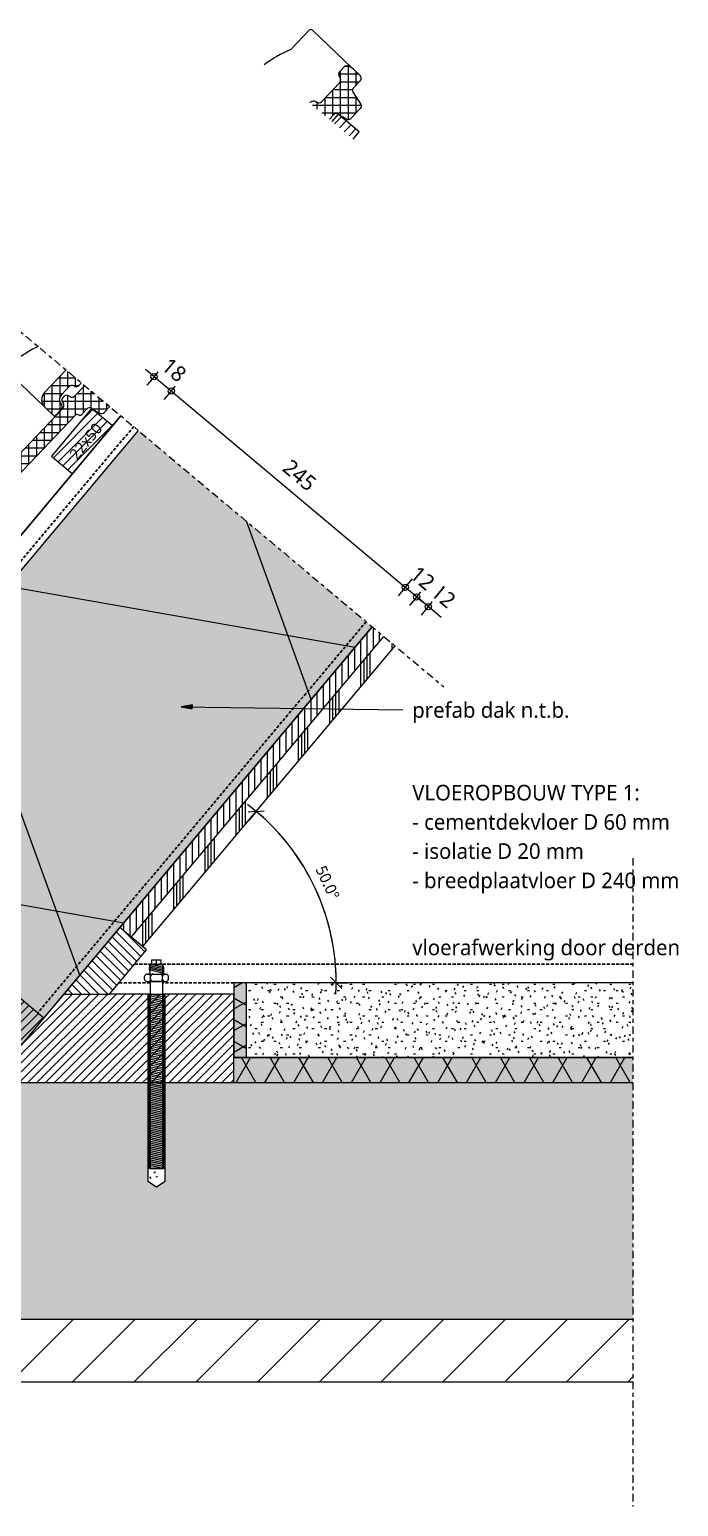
# Model space of a CAD drawing. Header units: millimetres. Extents: x -435 to 27166, y -19117 to 26500.
# Drawn here: x 8394 to 8915, y 607 to 1792 of the extents above; entities that cross this region are included whole.
import ezdxf

# ---------------------------------------------------------------- set-up
doc = ezdxf.new("R2010")
doc.units = ezdxf.units.MM
doc.linetypes.add('MV_center', pattern=[15, 6, -3, 3, -3])
doc.linetypes.add('MV_hidden', pattern=[3.75, 2.5, -1.25])
for name, color, linetype, lineweight in [('A-ANNO-DIMS', 211, 'Continuous', 13), ('A-ANNO-DIMS-5', 211, 'Continuous', 13), ('A-DETL', 90, 'Continuous', 13), ('A-DETL-GENF', 92, 'Continuous', 18), ('A-DETL-MEDM', 33, 'Continuous', 18), ('G-ANNO-TEXT', 231, 'Continuous', 13)]:
    doc.layers.add(name, color=color, linetype=linetype, lineweight=lineweight)
doc.styles.add('Segoe UI_2', font='segoeui.ttf', dxfattribs={"height": 9})
doc.styles.add('Segoe UI_3', font='segoeui.ttf', dxfattribs={"height": 12.5})
doc.styles.add('Segoe UI_B', font='segoeui.ttf', dxfattribs={"height": 12.5})
doc.dimstyles.new('1_8mm', dxfattribs={"dimscale": 304.8, "dimtxt": 9.426276, "dimasz": 0.029528, "dimexe": 0.029528, "dimexo": 0.0625, "dimgap": 0.012303, "dimtad": 1, "dimdec": 0, "dimzin": 0, "dimdsep": 46, "dimtxsty": 'Segoe UI_2', "dimblk1": 'OBLIQUE', "dimblk2": 'OBLIQUE', "dimsah": 1, "dimcen": 0.09, "dimdle": 0.029528, "dimadec": 1, "dimazin": 0, "dimtfac": 1, "dimtdec": 4, "dimtix": 1, "dimtmove": 0, "dimatfit": 3, "dimfxl": 0.029528, "dimfxlon": 1, "dimtvp": 1, "dimtfill": 1, "dimtolj": 1, "dimtzin": 0, "dimarcsym": 2})
doc.dimstyles.new('2_5_mm_1', dxfattribs={"dimscale": 304.8, "dimtxt": 13.092049, "dimasz": 0.016404, "dimexe": 0.029528, "dimexo": 0.0625, "dimgap": 0.014764, "dimtad": 1, "dimdec": 0, "dimzin": 0, "dimdsep": 46, "dimtxsty": 'Segoe UI_3', "dimblk1": 'DOTBLANK', "dimblk2": 'DOTBLANK', "dimsah": 1, "dimcen": 0.09, "dimdle": 0.029528, "dimazin": 0, "dimtfac": 1, "dimtdec": 4, "dimtix": 1, "dimtmove": 1, "dimatfit": 3, "dimfxl": 0.029528, "dimfxlon": 1, "dimtvp": 1, "dimtfill": 1, "dimtolj": 1, "dimtzin": 0, "dimarcsym": 2})
doc.dimstyles.new('2_5_mm_4', dxfattribs={"dimscale": 304.8, "dimtxt": 13.092049, "dimasz": 0.016404, "dimexe": 0.029528, "dimexo": 0.0625, "dimgap": 0.014764, "dimtad": 1, "dimdec": 0, "dimzin": 0, "dimdsep": 46, "dimtxsty": 'Segoe UI_3', "dimblk1": 'DOTBLANK', "dimblk2": 'DOTBLANK', "dimsah": 1, "dimcen": 0.09, "dimdle": 0.029528, "dimazin": 0, "dimtfac": 1, "dimtdec": 4, "dimtix": 1, "dimtmove": 0, "dimatfit": 3, "dimfxl": 0.029528, "dimfxlon": 1, "dimtvp": 1, "dimtfill": 1, "dimtolj": 1, "dimtzin": 0, "dimarcsym": 2})
pattern_1 = [(45, (0, 0), (-3.535534, 3.535534), [])]
pattern_2 = [(0, (0, 0), (0, 6.25), []), (90, (0, 0), (-6.25, 4e-16), [])]

# ---------------------------------------------------------------- blocks, each defined once
blk = doc.blocks.new('42 isolatie - Type 1-3766867-Details Appartement')
at = {"layer": 'A-DETL-GENF'}
blk.add_hatch(color=256, dxfattribs=at).paths.add_polyline_path([(419.1, -0.8), (9.4, -0.8), (9.4, -245.8), (235.1, -245.8), (235.1, -207.9), (419.1, -207.8), (419.1, -28.2)])
at = {"layer": 'A-DETL-GENF', "lineweight": 13}
h = blk.add_hatch(dxfattribs=at)
h.set_pattern_fill('FP_133', color=256, style=0, pattern_type=2)
h.set_pattern_definition([(300, (-7106.72, -250.62), (-216.506, -125), []), (240, (-7106.72, -250.62), (-216.506, 125), [])])
h.paths.add_polyline_path([(419.1, -0.8), (9.4, -0.8), (9.4, -245.8), (235.1, -245.8), (235.1, -207.9), (419.1, -207.8), (419.1, -28.2)])
at = {"layer": 'A-DETL-GENF'}
for p, q in [((324.1, -0.8), (9.4, -0.8)), ((419.1, -0.8), (324.1, -0.8)), ((9.4, -245.8), (235.1, -245.8)), ((9.4, -245.8), (235.1, -245.8))]:
    blk.add_line(p, q, dxfattribs=at)
blk = doc.blocks.new('42 isolatie - Type 1-3769402-Details Appartement')
at = {"layer": 'A-DETL-GENF'}
blk.add_hatch(color=256, dxfattribs=at).paths.add_polyline_path([(23.2, -0.8), (23.2, -20.8), (343.1, -20.8), (343.1, -0.8), (206.7, -0.8)])
at = {"layer": 'A-DETL-GENF', "lineweight": 13}
h = blk.add_hatch(dxfattribs=at)
h.set_pattern_fill('FP_79', color=256, style=0, pattern_type=2)
h.set_pattern_definition([(300, (-2355.522, -120.812), (-17.32051, -10), []), (240, (-2355.522, -120.812), (-17.32051, 10), [])])
h.paths.add_polyline_path([(23.2, -0.8), (23.2, -20.8), (343.1, -20.8), (343.1, -0.8), (206.7, -0.8)])
at = {"layer": 'A-DETL-GENF'}
for p, q in [((343.1, -0.8), (23.2, -0.8)), ((343.1, -0.8), (23.2, -0.8)), ((23.2, -20.8), (333.1, -20.8)), ((333.1, -20.8), (343.1, -20.8))]:
    blk.add_line(p, q, dxfattribs=at)
blk = doc.blocks.new('42 isolatie - Type 1-V122-Details Appartement')
at = {"layer": 'A-DETL-GENF'}
blk.add_hatch(color=256, dxfattribs=at).paths.add_polyline_path([(0.3, -10.8), (60.3, -10.8), (60.3, -0.8), (0.3, -0.8)])
at = {"layer": 'A-DETL-GENF', "lineweight": 13}
h = blk.add_hatch(dxfattribs=at)
h.set_pattern_fill('FP_89', color=256, style=0, pattern_type=2)
h.set_pattern_definition([(300, (-2375.531, -120.812), (-12.99038, -7.5), []), (240, (-2375.531, -120.812), (-12.99038, 7.5), [])])
h.paths.add_polyline_path([(0.3, -10.8), (60.3, -10.8), (60.3, -0.8), (0.3, -0.8)])
at = {"layer": 'A-DETL-GENF'}
for p, q in [((51.3, -0.8), (0.3, -0.8)), ((0.3, -0.8), (0.3, -10.8)), ((0.3, -0.8), (0.3, -10.8)), ((0.3, -10.8), (60.3, -10.8)), ((0.3, -10.8), (60.3, -10.8)), ((60.3, -0.8), (51.3, -0.8)), ((60.3, -0.8), (51.3, -0.8)), ((60.3, -10.8), (60.3, -0.8)), ((60.3, -10.8), (60.3, -0.8))]:
    blk.add_line(p, q, dxfattribs=at)
blk = doc.blocks.new('28 chemische ankers met bout-bout 2d - Anker M12-3186875-Details Appartement')
at = {"layer": 'A-DETL-GENF', "lineweight": 5}
h = blk.add_hatch(dxfattribs=at)
h.set_pattern_fill('FP_140', color=256, style=0, pattern_type=2)
h.set_pattern_definition([(320, (-1018.154, 8496.07), (-3.18771, -36.4365), [3.81, -41.91]), (265, (-1018.154, 8496.07), (38.21172, 7.04845), [3.048, -33.528]), (10.451, (-1018.42, 8493.035), (35.02294, -29.38857), [3.238, -35.618]), (316.184, (-1007.994, 8496.07), (-8.40837, -54.21606), [5.715, -62.865]), (6.636, (-1008.695, 8491.553), (49.48544, -47.4805), [4.857, -53.427]), (261.184, (-1007.994, 8496.07), (49.4846, -47.48106), [4.572, -50.292]), (291, (-1010.534, 8490.99), (-20.4528, -30.32265), [3.81, -41.91]), (236, (-1010.534, 8490.99), (36.83788, -12.3607), [3.048, -33.528]), (341.451, (-1012.238, 8488.464), (16.3839, -42.68329), [3.238, -35.618]), (307.5, (-1018.154, 8496.071), (16.91082, -0.618067), [1.676, -31.445, 1.676, -32.36, -33.655]), (307.5, (-1018.154, 8496.071), (16.91082, -0.618067), [-67.158, 1.676, -31.979]), (277.5, (-1018.154, 8496.071), (20.03578, -13.36414), [1.676, -17.729, 1.676, -30.683, -12.827]), (277.5, (-1018.154, 8496.071), (20.03578, -13.36414), [-51.765, 1.676, -11.151]), (237.5, (-1018.154, 8507.4), (-1.146059, -27.118159), [1.676, -11.024, 1.676, -37.948, -52.578]), (237.5, (-1018.154, 8507.4), (-1.146059, -27.118159), [-52.324, 1.676, -50.902]), (227.5, (-1018.154, 8512.48), (5.08507, -29.62579), [1.676, -14.834, 1.676, -24.638, -37.338]), (227.5, (-1018.154, 8512.48), (5.08507, -29.62579), [-42.824, 1.676, -35.662])])
h.paths.add_polyline_path([(-154.7, 0), (-150, -7), (0, -7), (0, -6), (-140, -6), (-140, 6), (0, 6), (0, 7), (-150, 7)])
for p, q in [((-150, 7), (-154.7, 0)), ((0, 7), (-150, 7)), ((0, 7), (-150, 7)), ((-140.1, -6), (-137.4, 6)), ((-140, -6), (-140, 6)), ((-140, 6), (0, 6)), ((0, 5), (-140, 5)), ((-140, 5), (-140, -5)), ((-140, -5), (-140, 5)), ((-138.6, -6), (-135.9, 6)), ((-137.1, -6), (-134.4, 6)), ((-135.6, -6), (-133, 6)), ((-134.1, -6), (-131.5, 6)), ((-132.6, -6), (-130, 6)), ((-131.1, -6), (-128.5, 6)), ((-129.6, -6), (-127, 6)), ((-128.1, -6), (-125.5, 6)), ((-126.6, -6), (-124, 6)), ((-125.1, -6), (-122.5, 6)), ((-123.6, -6), (-121, 6)), ((-122.1, -6), (-119.5, 6)), ((-120.6, -6), (-118, 6)), ((-119.2, -6), (-116.5, 6)), ((-117.7, -6), (-115, 6)), ((-116.2, -6), (-113.5, 6)), ((-114.7, -6), (-112, 6)), ((-113.2, -6), (-110.5, 6)), ((-111.7, -6), (-109.1, 6)), ((-110.2, -6), (-107.6, 6)), ((-108.7, -6), (-106.1, 6)), ((-107.2, -6), (-104.6, 6)), ((-105.7, -6), (-103.1, 6)), ((-104.2, -6), (-101.6, 6)), ((-102.7, -6), (-100.1, 6)), ((-101.2, -6), (-98.6, 6)), ((-99.7, -6), (-97.1, 6)), ((-98.2, -6), (-95.6, 6)), ((-96.7, -6), (-94.1, 6)), ((-95.3, -6), (-92.6, 6)), ((-93.8, -6), (-91.1, 6)), ((-92.3, -6), (-89.6, 6)), ((-90.8, -6), (-88.1, 6)), ((-89.3, -6), (-86.6, 6)), ((-87.8, -6), (-85.2, 6)), ((-86.3, -6), (-83.7, 6)), ((-84.8, -6), (-82.2, 6)), ((-83.3, -6), (-80.7, 6)), ((-81.8, -6), (-79.2, 6)), ((-80.3, -6), (-77.7, 6)), ((-78.8, -6), (-76.2, 6)), ((-77.3, -6), (-74.7, 6)), ((-75.8, -6), (-73.2, 6)), ((-74.3, -6), (-71.7, 6)), ((-72.8, -6), (-70.2, 6)), ((-71.4, -6), (-68.7, 6)), ((-69.9, -6), (-67.2, 6)), ((-68.4, -6), (-65.7, 6)), ((-66.9, -6), (-64.2, 6)), ((-65.4, -6), (-62.7, 6)), ((-63.9, -6), (-61.2, 6)), ((-62.4, -6), (-59.8, 6)), ((-60.9, -6), (-58.3, 6)), ((-59.4, -6), (-56.8, 6)), ((-57.9, -6), (-55.3, 6)), ((-56.4, -6), (-53.8, 6)), ((-54.9, -6), (-52.3, 6)), ((-53.4, -6), (-50.8, 6)), ((-51.9, -6), (-49.3, 6)), ((-50.4, -6), (-47.8, 6)), ((-48.9, -6), (-46.3, 6)), ((-47.4, -6), (-44.8, 6)), ((-46, -6), (-43.3, 6)), ((-44.5, -6), (-41.8, 6)), ((-43, -6), (-40.3, 6)), ((-41.5, -6), (-38.8, 6)), ((-40, -6), (-37.3, 6)), ((-38.5, -6), (-35.9, 6)), ((-37, -6), (-34.4, 6)), ((-35.5, -6), (-32.9, 6)), ((-34, -6), (-31.4, 6)), ((-32.5, -6), (-29.9, 6)), ((-31, -6), (-28.4, 6)), ((-29.5, -6), (-26.9, 6)), ((-28, -6), (-25.4, 6)), ((-26.5, -6), (-23.9, 6)), ((-25, -6), (-22.4, 6)), ((-23.5, -6), (-20.9, 6)), ((-22.1, -6), (-19.4, 6)), ((-20.6, -6), (-17.9, 6)), ((-19.1, -6), (-16.4, 6)), ((-17.6, -6), (-14.9, 6)), ((-16.1, -6), (-13.4, 6)), ((-14.6, -6), (-12, 6)), ((-13.1, -6), (-10.5, 6)), ((-11.6, -6), (-9, 6)), ((-10.1, -6), (-7.5, 6)), ((-8.6, -6), (-6, 6)), ((-7.1, -6), (-4.5, 6)), ((-5.6, -6), (-3, 6)), ((-4.1, -6), (-1.5, 6)), ((-2.6, -6), (0, 6)), ((0, 6), (0, 7)), ((0, 7), (0, 5)), ((10, 5), (0, 5)), ((0, 5), (0, -5)), ((10, 7.5), (10, -7.5)), ((10, -5), (10, 5)), ((12, 9.5), (14, 9.5)), ((12, 4.7), (14, 4.7)), ((16, 7.5), (16, -7.5)), ((16, 5), (23.7, 5)), ((16.6, -6), (19.3, 6)), ((17.8, -6), (20.4, 6)), ((18.9, -6), (21.6, 6)), ((20.1, -6), (22.7, 6)), ((21.2, -6), (23.9, 6)), ((23.7, 5), (23.7, -5)), ((23.7, 3.7), (27.5, 3.7)), ((27.5, 3.7), (27.5, -3.8)), ((-154.7, 0), (-150, -7)), ((-150, -7), (0, -7)), ((-140, -5), (0, -5)), ((0, -6), (-140, -6)), ((0, -5), (10, -5)), ((0, -6.2), (0, -5)), ((0, -7), (0, -6)), ((12, -4.8), (14, -4.8)), ((12, -9.5), (14, -9.5)), ((16, -5), (23.7, -5)), ((23.7, 0), (27.5, 0)), ((23.7, -3.8), (27.5, -3.8))]:
    blk.add_line(p, q, dxfattribs=at)
for centre, radius, start, end in [((-139.2, 7.2), 2.12, 269.9283, 326.0429), ((-137.7, 7.2), 2.12, 269.9283, 326.0429), ((-136.2, 7.2), 2.12, 269.9283, 326.0429), ((-134.7, 7.2), 2.12, 269.9283, 326.0429), ((-133.2, 7.2), 2.12, 269.9283, 326.0429), ((-131.7, 7.2), 2.12, 269.9283, 326.0429), ((-130.2, 7.2), 2.12, 269.9283, 326.0429), ((-128.7, 7.2), 2.12, 269.9283, 326.0429), ((-127.2, 7.2), 2.12, 269.9283, 326.0429), ((-125.7, 7.2), 2.12, 269.9283, 326.0429), ((-124.3, 7.2), 2.12, 269.9283, 326.0429), ((-122.8, 7.2), 2.12, 269.9283, 326.0429), ((-121.3, 7.2), 2.12, 269.9283, 326.0429), ((-119.8, 7.2), 2.12, 269.9283, 326.0429), ((-118.3, 7.2), 2.12, 269.9283, 326.0429), ((-116.8, 7.2), 2.12, 269.9283, 326.0429), ((-115.3, 7.2), 2.12, 269.9283, 326.0429), ((-113.8, 7.2), 2.12, 269.9283, 326.0429), ((-112.3, 7.2), 2.12, 269.9283, 326.0429), ((-110.8, 7.2), 2.12, 269.9283, 326.0429), ((-109.3, 7.2), 2.12, 269.9283, 326.0429), ((-107.8, 7.2), 2.12, 269.9283, 326.0429), ((-106.3, 7.2), 2.12, 269.9283, 326.0429), ((-104.8, 7.2), 2.12, 269.9283, 326.0429), ((-103.3, 7.2), 2.12, 269.9283, 326.0429), ((-101.8, 7.2), 2.12, 269.9283, 326.0429), ((-100.4, 7.2), 2.12, 269.9283, 326.0429), ((-98.9, 7.2), 2.12, 269.9283, 326.0429), ((-97.4, 7.2), 2.12, 269.9283, 326.0429), ((-95.9, 7.2), 2.12, 269.9283, 326.0429), ((-94.4, 7.2), 2.12, 269.9283, 326.0429), ((-92.9, 7.2), 2.12, 269.9283, 326.0429), ((-91.4, 7.2), 2.12, 269.9283, 326.0429), ((-89.9, 7.2), 2.12, 269.9283, 326.0429), ((-88.4, 7.2), 2.12, 269.9283, 326.0429), ((-86.9, 7.2), 2.12, 269.9283, 326.0429), ((-85.4, 7.2), 2.12, 269.9283, 326.0429), ((-83.9, 7.2), 2.12, 269.9283, 326.0429), ((-82.4, 7.2), 2.12, 269.9283, 326.0429), ((-80.9, 7.2), 2.12, 269.9283, 326.0429), ((-79.4, 7.2), 2.12, 269.9283, 326.0429), ((-77.9, 7.2), 2.12, 269.9283, 326.0429), ((-76.5, 7.2), 2.12, 269.9283, 326.0429), ((-75, 7.2), 2.12, 269.9283, 326.0429), ((-73.5, 7.2), 2.12, 269.9283, 326.0429), ((-72, 7.2), 2.12, 269.9283, 326.0429), ((-70.5, 7.2), 2.12, 269.9283, 326.0429), ((-69, 7.2), 2.12, 269.9283, 326.0429), ((-67.5, 7.2), 2.12, 269.9283, 326.0429), ((-66, 7.2), 2.12, 269.9283, 326.0429), ((-64.5, 7.2), 2.12, 269.9283, 326.0429), ((-63, 7.2), 2.12, 269.9283, 326.0429), ((-61.5, 7.2), 2.12, 269.9283, 326.0429), ((-60, 7.2), 2.12, 269.9283, 326.0429), ((-58.5, 7.2), 2.12, 269.9283, 326.0429), ((-57, 7.2), 2.12, 269.9283, 326.0429), ((-55.5, 7.2), 2.12, 269.9283, 326.0429), ((-54, 7.2), 2.12, 269.9283, 326.0429), ((-52.6, 7.2), 2.12, 269.9283, 326.0429), ((-51.1, 7.2), 2.12, 269.9283, 326.0429), ((-49.6, 7.2), 2.12, 269.9283, 326.0429), ((-48.1, 7.2), 2.12, 269.9283, 326.0429), ((-46.6, 7.2), 2.12, 269.9283, 326.0429), ((-45.1, 7.2), 2.12, 269.9283, 326.0429), ((-43.6, 7.2), 2.12, 269.9283, 326.0429), ((-42.1, 7.2), 2.12, 269.9283, 326.0429), ((-40.6, 7.2), 2.12, 269.9283, 326.0429), ((-39.1, 7.2), 2.12, 269.9283, 326.0429), ((-37.6, 7.2), 2.12, 269.9283, 326.0429), ((-36.1, 7.2), 2.12, 269.9283, 326.0429), ((-34.6, 7.2), 2.12, 269.9283, 326.0429), ((-33.1, 7.2), 2.12, 269.9283, 326.0429), ((-31.6, 7.2), 2.12, 269.9283, 326.0429), ((-30.1, 7.2), 2.12, 269.9283, 326.0429), ((-28.6, 7.2), 2.12, 269.9283, 326.0429), ((-27.2, 7.2), 2.12, 269.9283, 326.0429), ((-25.7, 7.2), 2.12, 269.9283, 326.0429), ((-24.2, 7.2), 2.12, 269.9283, 326.0429), ((-22.7, 7.2), 2.12, 269.9283, 326.0429), ((-21.2, 7.2), 2.12, 269.9283, 326.0429), ((-19.7, 7.2), 2.12, 269.9283, 326.0429), ((-18.2, 7.2), 2.12, 269.9283, 326.0429), ((-16.7, 7.2), 2.12, 269.9283, 326.0429), ((-15.2, 7.2), 2.12, 269.9283, 326.0429), ((-13.7, 7.2), 2.12, 269.9283, 326.0429), ((-12.2, 7.2), 2.12, 269.9283, 326.0429), ((-10.7, 7.2), 2.12, 269.9283, 326.0429), ((-9.2, 7.2), 2.12, 269.9283, 326.0429), ((-7.7, 7.2), 2.12, 269.9283, 326.0429), ((-6.2, 7.2), 2.12, 269.9283, 326.0429), ((-4.7, 7.2), 2.12, 269.9283, 326.0429), ((-3.3, 7.2), 2.12, 269.9283, 326.0429), ((-1.8, 7.2), 2.12, 269.9283, 326.0429), ((12, 7.5), 2, 90, 180), ((12, 6.7), 2, 180, 270), ((12, 2.7), 2, 90, 180), ((14, 7.5), 2, 360, 90), ((14, 6.7), 2, 270, 0), ((14, 2.7), 2, 360, 90), ((17.5, 7.2), 2.12, 269.9283, 326.0429), ((18.7, 7.2), 2.12, 269.9283, 326.0429), ((19.8, 7.2), 2.12, 269.9283, 326.0429), ((21, 7.2), 2.12, 269.9283, 326.0429), ((22.1, 7.2), 2.12, 269.9283, 326.0429), ((-138.3, -7.2), 2.12, 89.9283, 146.0429), ((-136.8, -7.2), 2.12, 89.9283, 146.0429), ((-135.3, -7.2), 2.12, 89.9283, 146.0429), ((-133.8, -7.2), 2.12, 89.9283, 146.0429), ((-132.3, -7.2), 2.12, 89.9283, 146.0429), ((-130.8, -7.2), 2.12, 89.9283, 146.0429), ((-129.3, -7.2), 2.12, 89.9283, 146.0429), ((-127.9, -7.2), 2.12, 89.9283, 146.0429), ((-126.4, -7.2), 2.12, 89.9283, 146.0429), ((-124.9, -7.2), 2.12, 89.9283, 146.0429), ((-123.4, -7.2), 2.12, 89.9283, 146.0429), ((-121.9, -7.2), 2.12, 89.9283, 146.0429), ((-120.4, -7.2), 2.12, 89.9283, 146.0429), ((-118.9, -7.2), 2.12, 89.9283, 146.0429), ((-117.4, -7.2), 2.12, 89.9283, 146.0429), ((-115.9, -7.2), 2.12, 89.9283, 146.0429), ((-114.4, -7.2), 2.12, 89.9283, 146.0429), ((-112.9, -7.2), 2.12, 89.9283, 146.0429), ((-111.4, -7.2), 2.12, 89.9283, 146.0429), ((-109.9, -7.2), 2.12, 89.9283, 146.0429), ((-108.4, -7.2), 2.12, 89.9283, 146.0429), ((-106.9, -7.2), 2.12, 89.9283, 146.0429), ((-105.4, -7.2), 2.12, 89.9283, 146.0429), ((-104, -7.2), 2.12, 89.9283, 146.0429), ((-102.5, -7.2), 2.12, 89.9283, 146.0429), ((-101, -7.2), 2.12, 89.9283, 146.0429), ((-99.5, -7.2), 2.12, 89.9283, 146.0429), ((-98, -7.2), 2.12, 89.9283, 146.0429), ((-96.5, -7.2), 2.12, 89.9283, 146.0429), ((-95, -7.2), 2.12, 89.9283, 146.0429), ((-93.5, -7.2), 2.12, 89.9283, 146.0429), ((-92, -7.2), 2.12, 89.9283, 146.0429), ((-90.5, -7.2), 2.12, 89.9283, 146.0429), ((-89, -7.2), 2.12, 89.9283, 146.0429), ((-87.5, -7.2), 2.12, 89.9283, 146.0429), ((-86, -7.2), 2.12, 89.9283, 146.0429), ((-84.5, -7.2), 2.12, 89.9283, 146.0429), ((-83, -7.2), 2.12, 89.9283, 146.0429), ((-81.5, -7.2), 2.12, 89.9283, 146.0429), ((-80, -7.2), 2.12, 89.9283, 146.0429), ((-78.6, -7.2), 2.12, 89.9283, 146.0429), ((-77.1, -7.2), 2.12, 89.9283, 146.0429), ((-75.6, -7.2), 2.12, 89.9283, 146.0429), ((-74.1, -7.2), 2.12, 89.9283, 146.0429), ((-72.6, -7.2), 2.12, 89.9283, 146.0429), ((-71.1, -7.2), 2.12, 89.9283, 146.0429), ((-69.6, -7.2), 2.12, 89.9283, 146.0429), ((-68.1, -7.2), 2.12, 89.9283, 146.0429), ((-66.6, -7.2), 2.12, 89.9283, 146.0429), ((-65.1, -7.2), 2.12, 89.9283, 146.0429), ((-63.6, -7.2), 2.12, 89.9283, 146.0429), ((-62.1, -7.2), 2.12, 89.9283, 146.0429), ((-60.6, -7.2), 2.12, 89.9283, 146.0429), ((-59.1, -7.2), 2.12, 89.9283, 146.0429), ((-57.6, -7.2), 2.12, 89.9283, 146.0429), ((-56.1, -7.2), 2.12, 89.9283, 146.0429), ((-54.7, -7.2), 2.12, 89.9283, 146.0429), ((-53.2, -7.2), 2.12, 89.9283, 146.0429), ((-51.7, -7.2), 2.12, 89.9283, 146.0429), ((-50.2, -7.2), 2.12, 89.9283, 146.0429), ((-48.7, -7.2), 2.12, 89.9283, 146.0429), ((-47.2, -7.2), 2.12, 89.9283, 146.0429), ((-45.7, -7.2), 2.12, 89.9283, 146.0429), ((-44.2, -7.2), 2.12, 89.9283, 146.0429), ((-42.7, -7.2), 2.12, 89.9283, 146.0429), ((-41.2, -7.2), 2.12, 89.9283, 146.0429), ((-39.7, -7.2), 2.12, 89.9283, 146.0429), ((-38.2, -7.2), 2.12, 89.9283, 146.0429), ((-36.7, -7.2), 2.12, 89.9283, 146.0429), ((-35.2, -7.2), 2.12, 89.9283, 146.0429), ((-33.7, -7.2), 2.12, 89.9283, 146.0429), ((-32.2, -7.2), 2.12, 89.9283, 146.0429), ((-30.8, -7.2), 2.12, 89.9283, 146.0429), ((-29.3, -7.2), 2.12, 89.9283, 146.0429), ((-27.8, -7.2), 2.12, 89.9283, 146.0429), ((-26.3, -7.2), 2.12, 89.9283, 146.0429), ((-24.8, -7.2), 2.12, 89.9283, 146.0429), ((-23.3, -7.2), 2.12, 89.9283, 146.0429), ((-21.8, -7.2), 2.12, 89.9283, 146.0429), ((-20.3, -7.2), 2.12, 89.9283, 146.0429), ((-18.8, -7.2), 2.12, 89.9283, 146.0429), ((-17.3, -7.2), 2.12, 89.9283, 146.0429), ((-15.8, -7.2), 2.12, 89.9283, 146.0429), ((-14.3, -7.2), 2.12, 89.9283, 146.0429), ((-12.8, -7.2), 2.12, 89.9283, 146.0429), ((-11.3, -7.2), 2.12, 89.9283, 146.0429), ((-9.8, -7.2), 2.12, 89.9283, 146.0429), ((-8.3, -7.2), 2.12, 89.9283, 146.0429), ((-6.9, -7.2), 2.12, 89.9283, 146.0429), ((-5.4, -7.2), 2.12, 89.9283, 146.0429), ((-3.9, -7.2), 2.12, 89.9283, 146.0429), ((-2.4, -7.2), 2.12, 89.9283, 146.0429), ((-0.9, -7.2), 2.12, 89.9283, 146.0429), ((12, -2.8), 2, 180, 270), ((12, -6.8), 2, 90, 180), ((12, -7.5), 2, 180, 270), ((14, -2.8), 2, 270, 0), ((14, -6.8), 2, 360, 90), ((14, -7.5), 2, 270, 0), ((18.4, -7.2), 2.12, 89.9283, 146.0429), ((19.5, -7.2), 2.12, 89.9283, 146.0429), ((20.7, -7.2), 2.12, 89.9283, 146.0429), ((21.8, -7.2), 2.12, 89.9283, 146.0429), ((23, -7.2), 2.12, 89.9283, 146.0429)]:
    blk.add_arc(centre, radius, start, end, dxfattribs=at)
blk = doc.blocks.new('00 hout_rechthoekig_sls - Vuren 28x245-V126-Details Appartement')
at = {"layer": 'A-DETL-GENF', "lineweight": 13}
blk.add_hatch(color=256, dxfattribs=at).paths.add_polyline_path([(245, -28), (245, 0), (0, 0), (0, -28), (234.8, -28)])
at = {"layer": 'A-DETL-MEDM', "lineweight": 13}
h = blk.add_hatch(dxfattribs=at)
h.set_pattern_fill('FP_142', color=256, style=0, pattern_type=2)
h.set_pattern_definition([(85.003, (-5551.698, -6168.694), (-4.9809963, 0.435518), [])])
h.paths.add_polyline_path([(245, -28), (245, 0), (0, 0), (0, -28), (234.8, -28)])
at = {"layer": 'A-DETL-MEDM'}
for p, q in [((0, 0), (245, 0)), ((0, -28), (0, 0)), ((245, 0), (245, -28)), ((245, 0), (245, -28)), ((245, 0), (245, -28)), ((245, -28), (0, -28)), ((245, -28), (0, -28))]:
    blk.add_line(p, q, dxfattribs=at)
blk = doc.blocks.new('NLRS_00_DI_maskeer - Type 1-4234987-Details Appartement')
at = {"layer": 'A-DETL-GENF', "linetype": 'MV_center'}
blk.add_line((427.5, 0), (-100, 0), dxfattribs=at)
blk = doc.blocks.new('NLRS_00_DI_maskeer - Type 1-4234986-Details Appartement')
at = {"layer": 'A-DETL-GENF', "linetype": 'MV_center'}
blk.add_line((420, 0), (-100, 0), dxfattribs=at)
blk = doc.blocks.new('DIMBLOCK505-Details Appartement')
at = {"layer": 'A-ANNO-DIMS-5'}
for p, q in [((8576.1, 1164.7), (8569.7, 1164.1)), ((8576.1, 1164.7), (8570.3, 1157.8)), ((8576.1, 1164.7), (8581.9, 1171.6)), ((8576.1, 1164.7), (8582.4, 1165.2)), ((8640.2, 1027.2), (8635.7, 1031.7)), ((8640.2, 1027.2), (8631.2, 1027.2)), ((8640.2, 1027.2), (8640.2, 1027.2)), ((8640.2, 1027.2), (8644.7, 1022.7)), ((8640.2, 1027.2), (8649.2, 1027.2))]:
    blk.add_line(p, q, dxfattribs=at)
for start, end in [(357.1273, 52.8696), (0, 49.997)]:
    blk.add_arc((8460.7, 1027.2), 179.5, start, end, dxfattribs=at)
at = {"layer": 'A-ANNO-DIMS-5', "color": 0, "insert": (8631.5, 1122.3), "char_height": 9, "width": 33.729, "attachment_point": 1, "rotation": 294.9985, "line_spacing_factor": 1.142579, "style": 'Segoe UI_2', "bg_fill": 3, "box_fill_scale": 1.25, "bg_fill_color": 9, "bg_fill_true_color": 13158600, "bg_fill_transparency": 0}
blk.add_mtext('50.0°', dxfattribs=at)
blk = doc.blocks.new('_Oblique')
at = {"color": 0, "linetype": 'ByBlock', "lineweight": -2}
blk.add_line((-0.5, -0.5), (0.5, 0.5), dxfattribs=at)
blk = doc.blocks.new('DIMBLOCK509-Details Appartement')
at = {"layer": 'A-ANNO-DIMS-5'}
for p, q in [((8702.1, 1338.9), (8709.4, 1332.8)), ((8724.3, 1320.3), (8702.1, 1338.9)), ((8704.8, 1336.7), (8710.6, 1343.6)), ((8704.8, 1336.7), (8699, 1329.8)), ((8720.9, 1323.2), (8704.8, 1336.7)), ((8714, 1329), (8708.2, 1322.1)), ((8714, 1329), (8719.7, 1335.8))]:
    blk.add_line(p, q, dxfattribs=at)
for centre in [(8704.8, 1336.7), (8714, 1329)]:
    blk.add_circle(centre, 2.5, dxfattribs=at)
at = {"layer": 'A-ANNO-DIMS-5', "color": 0, "insert": (8723.1, 1348.4), "char_height": 12.5, "width": 22.852, "attachment_point": 1, "rotation": 319.997, "line_spacing_factor": 1.142579, "style": 'Segoe UI_3', "bg_fill": 3, "box_fill_scale": 1.25, "bg_fill_color": 9, "bg_fill_true_color": 13158600, "bg_fill_transparency": 0}
blk.add_mtext('12', dxfattribs=at)
blk = doc.blocks.new('_DotBlank')
at = {"color": 0, "linetype": 'ByBlock', "lineweight": -2}
blk.add_line((-0.5, 0), (-1, 0), dxfattribs=at)
blk.add_circle((0, 0), 0.5, dxfattribs=at)
blk = doc.blocks.new('DIMBLOCK510-Details Appartement')
at = {"layer": 'A-ANNO-DIMS-5'}
for p, q in [((8695.6, 1344.4), (8701.4, 1351.3)), ((8695.6, 1344.4), (8689.8, 1337.5)), ((8704.8, 1336.7), (8695.6, 1344.4)), ((8704.8, 1336.7), (8710.6, 1343.6)), ((8704.8, 1336.7), (8699, 1329.8))]:
    blk.add_line(p, q, dxfattribs=at)
for centre in [(8695.6, 1344.4), (8704.8, 1336.7)]:
    blk.add_circle(centre, 2.5, dxfattribs=at)
at = {"layer": 'A-ANNO-DIMS-5', "color": 0, "insert": (8706.3, 1362.6), "char_height": 12.5, "width": 22.852, "attachment_point": 1, "rotation": 319.997, "line_spacing_factor": 1.142579, "style": 'Segoe UI_3', "bg_fill": 3, "box_fill_scale": 1.25, "bg_fill_color": 9, "bg_fill_true_color": 13158600, "bg_fill_transparency": 0}
blk.add_mtext('12', dxfattribs=at)
blk = doc.blocks.new('DIMBLOCK511-Details Appartement')
at = {"layer": 'A-ANNO-DIMS-5'}
for p, q in [((8507.9, 1501.9), (8513.7, 1508.8)), ((8507.9, 1501.9), (8502.1, 1495)), ((8695.6, 1344.4), (8507.9, 1501.9)), ((8695.6, 1344.4), (8701.4, 1351.3)), ((8695.6, 1344.4), (8689.8, 1337.5))]:
    blk.add_line(p, q, dxfattribs=at)
for centre in [(8507.9, 1501.9), (8695.6, 1344.4)]:
    blk.add_circle(centre, 2.5, dxfattribs=at)
at = {"layer": 'A-ANNO-DIMS-5', "color": 0, "insert": (8604.2, 1448.2), "char_height": 12.5, "width": 34.277, "attachment_point": 1, "rotation": 319.997, "line_spacing_factor": 1.142579, "style": 'Segoe UI_3', "bg_fill": 3, "box_fill_scale": 1.25, "bg_fill_color": 9, "bg_fill_true_color": 13158600, "bg_fill_transparency": 0}
blk.add_mtext('245', dxfattribs=at)
blk = doc.blocks.new('DIMBLOCK512-Details Appartement')
at = {"layer": 'A-ANNO-DIMS-5'}
for p, q in [((8507.9, 1501.9), (8487.2, 1519.2)), ((8494.1, 1513.4), (8499.9, 1520.3)), ((8494.1, 1513.4), (8488.3, 1506.5)), ((8507.9, 1501.9), (8513.7, 1508.8)), ((8507.9, 1501.9), (8502.1, 1495))]:
    blk.add_line(p, q, dxfattribs=at)
for centre in [(8494.1, 1513.4), (8507.9, 1501.9)]:
    blk.add_circle(centre, 2.5, dxfattribs=at)
at = {"layer": 'A-ANNO-DIMS-5', "color": 0, "insert": (8507.1, 1529.7), "char_height": 12.5, "width": 22.852, "attachment_point": 1, "rotation": 319.997, "line_spacing_factor": 1.142579, "style": 'Segoe UI_3', "bg_fill": 3, "box_fill_scale": 1.25, "bg_fill_color": 9, "bg_fill_true_color": 13158600, "bg_fill_transparency": 0}
blk.add_mtext('18', dxfattribs=at)

msp = doc.modelspace()

# ---------------------------------------------------------------- hatches: boundary and pattern name
at = {"layer": 'A-DETL-GENF', "lineweight": 13}
h = msp.add_hatch(dxfattribs=at)
h.set_pattern_fill('FP_63', color=254, style=0, pattern_type=2)
h.set_pattern_definition(pattern_2)
h.paths.add_polyline_path([(8414.4, 1481.6), (8419.7, 1487.2), (8420.1, 1487.7), (8420.4, 1488.3), (8420.5, 1488.9), (8420.5, 1489.6), (8420.4, 1490.2), (8420.1, 1490.8), (8419.1, 1492.4), (8418.6, 1493.6), (8418.3, 1495), (8418.5, 1496.4), (8419, 1497.8), (8419.8, 1498.9), (8426.1, 1505.5), (8426.7, 1506), (8427.3, 1506.3), (8428, 1506.4), (8428.7, 1506.4), (8429.4, 1506.3), (8430.6, 1505.6), (8431.3, 1505.5), (8432, 1505.5), (8432.7, 1505.6), (8433.3, 1505.9), (8433.8, 1506.4), (8435.4, 1508), (8435.8, 1508.6), (8423.6, 1518.8), (8406.1, 1500.5), (8404.9, 1498.8), (8404.2, 1496.8), (8403.9, 1494.8), (8404.3, 1492.7), (8405.1, 1490.8), (8406.4, 1489.2)])
h.paths.add_polyline_path([(8649.7, 1719.9), (8650.3, 1719.9), (8651, 1720), (8651.6, 1720.4), (8652.1, 1720.8), (8659.5, 1728.6), (8659.9, 1729.1), (8660.2, 1729.8), (8660.3, 1730.4), (8660.3, 1731.1), (8660.2, 1731.7), (8659.9, 1732.3), (8653.3, 1742.6), (8653.2, 1743), (8653.2, 1743.5), (8653.3, 1744), (8653.5, 1744.4), (8653.8, 1744.8), (8659.5, 1750.8), (8660, 1751.4), (8660.2, 1752.2), (8660.3, 1753), (8660.2, 1753.7), (8659.9, 1754.4), (8659.4, 1755), (8654.5, 1759.7), (8652.6, 1761.2), (8650.3, 1762.5), (8649.7, 1762.7), (8649, 1762.9), (8648.4, 1762.8), (8647.7, 1762.7), (8647.1, 1762.4), (8646.6, 1761.9), (8642.9, 1758), (8642.5, 1757.5), (8642.2, 1756.9), (8642.1, 1756.3), (8642.1, 1755.6), (8642.3, 1754.9), (8642.6, 1754.3), (8643.4, 1753.1), (8643.6, 1752.5), (8643.8, 1751.9), (8643.8, 1751.2), (8643.7, 1750.6), (8643.4, 1750), (8643, 1749.4), (8628.3, 1734), (8627.8, 1733.6), (8627.2, 1733.3), (8626.6, 1733.1), (8625.9, 1733.1), (8625.3, 1733.2), (8624.7, 1733.5), (8623.4, 1734.2), (8622.8, 1734.5), (8621.9, 1734.6), (8621.5, 1734.6), (8620.8, 1734.4), (8620.2, 1734.1), (8619.7, 1733.7), (8619.1, 1733), (8634.7, 1719.9), (8638.1, 1723.5), (8638.6, 1723.9), (8639.2, 1724.3), (8639.9, 1724.4), (8640.5, 1724.4), (8641.2, 1724.3), (8641.8, 1724.1), (8648.4, 1720.2), (8649, 1720)])
h = msp.add_hatch(dxfattribs=at)
h.set_pattern_fill('FP_33', color=250, style=0, pattern_type=2)
h.set_pattern_definition(pattern_1)
h.paths.add_polyline_path([(8653.7, 1704), (8658.6, 1709.9), (8641.8, 1724.1), (8636.8, 1718.1)])
h = msp.add_hatch(dxfattribs=at)
h.set_pattern_fill('FP_63', color=254, style=0, pattern_type=2)
h.set_pattern_definition(pattern_2)
h.paths.add_polyline_path([(8216.6, 1245.5), (8221.9, 1251.1), (8222.3, 1251.6), (8222.5, 1252.2), (8222.7, 1252.8), (8222.7, 1253.5), (8222.5, 1254.1), (8222.3, 1254.7), (8221.3, 1256.3), (8220.7, 1257.6), (8220.5, 1259), (8220.7, 1260.4), (8221.2, 1261.7), (8222, 1262.8), (8228.3, 1269.5), (8228.8, 1269.9), (8229.5, 1270.2), (8230.1, 1270.4), (8230.8, 1270.4), (8231.5, 1270.2), (8232.8, 1269.6), (8233.5, 1269.4), (8234.2, 1269.4), (8234.8, 1269.5), (8235.5, 1269.9), (8236, 1270.3), (8237.6, 1272), (8238, 1272.5), (8238.3, 1273.2), (8238.4, 1273.8), (8238.4, 1274.5), (8238.2, 1275.2), (8237.5, 1276.4), (8237.3, 1277.1), (8237.2, 1277.8), (8237.3, 1278.5), (8237.6, 1279.1), (8238, 1279.7), (8431.3, 1482.7), (8431.7, 1482.9), (8432.2, 1483.1), (8432.6, 1483.1), (8433.1, 1483), (8434, 1482.6), (8434.5, 1482.5), (8434.9, 1482.5), (8435.4, 1482.6), (8435.8, 1482.8), (8436.2, 1483.1), (8440.3, 1487.5), (8440.8, 1487.9), (8441.4, 1488.2), (8442, 1488.4), (8442.7, 1488.4), (8443.3, 1488.3), (8444, 1488), (8450.6, 1484.2), (8451.2, 1483.9), (8451.8, 1483.8), (8452.5, 1483.8), (8453.1, 1484), (8453.7, 1484.3), (8454.2, 1484.7), (8458.7, 1489.4), (8438.5, 1506.3), (8430.5, 1498), (8430, 1497.5), (8429.4, 1497.2), (8428.8, 1497.1), (8428.1, 1497), (8427.4, 1497.2), (8426.8, 1497.4), (8425.6, 1498.1), (8425, 1498.4), (8424.3, 1498.5), (8423.7, 1498.5), (8423, 1498.4), (8422.4, 1498), (8421.9, 1497.6), (8421, 1496.6), (8420.6, 1496.1), (8420.3, 1495.5), (8420.1, 1494.8), (8420.2, 1494.2), (8420.3, 1493.5), (8420.6, 1492.9), (8421.4, 1491.7), (8421.7, 1491.1), (8421.9, 1490.5), (8421.9, 1489.8), (8421.7, 1489.1), (8421.5, 1488.5), (8421.1, 1488), (8208.3, 1264.4), (8207.1, 1262.7), (8206.3, 1260.8), (8206.1, 1258.7), (8206.4, 1256.6), (8207.3, 1254.7), (8208.6, 1253.1)])
h = msp.add_hatch(dxfattribs=at)
h.set_pattern_fill('FP_33', color=250, style=0, pattern_type=2)
h.set_pattern_definition(pattern_1)
h.paths.add_polyline_path([(8428.7, 1435.5), (8460.8, 1473.9), (8444, 1488), (8411.8, 1449.7), (8421.7, 1441.4)])
h = msp.add_hatch(dxfattribs=at)
h.set_pattern_fill('FP_136', color=254, style=0, pattern_type=2)
h.set_pattern_definition([(90, (0, 0), (-5, 3e-16), [])])
h.paths.add_polyline_path([(8476, 1064), (8678.3, 1305.1), (8669.1, 1312.8), (8466.8, 1071.7)])
h = msp.add_hatch(dxfattribs=at)
h.set_pattern_fill('FP_15', color=254, style=0, pattern_type=2)
h.set_pattern_definition([(90, (10, 0), (-25, 1e-15), []), (90, (12.5, 0), (-25, 1e-15), []), (90, (15, 0), (-25, 1e-15), []), (90, (17.5, 0), (-25, 1e-15), [])])
h.paths.add_polyline_path([(8485.2, 1056.3), (8687.5, 1297.4), (8678.3, 1305.1), (8476, 1064)])
h = msp.add_hatch(dxfattribs=at)
h.set_pattern_fill('FP_139', color=250, style=0, pattern_type=2)
h.set_pattern_definition([(135, (0, 0), (-3.535534, -3.535534), [])])
h.paths.add_polyline_path([(8458.4, 1018.2), (8488.2, 1053.7), (8466.8, 1071.7), (8421.8, 1018.2)])
h = msp.add_hatch(dxfattribs=at)
h.set_pattern_fill('FP_17', color=254, style=0, pattern_type=2)
h.set_pattern_definition([(0, (0, 0), (20.32, 5.08), [1.676, -13.564, 1.676, -13.564, -81.28]), (0, (0, 0), (20.32, 5.08), [-30.48, 1.676, -28.804, 1.676, -13.564, -35.56]), (0, (0, 0), (20.32, 5.08), [-76.2, 1.676, -8.484, 1.676, -23.724]), (120, (7.62, 2.54), (-14.559409, 15.0576362), [1.676, -13.564, 1.676, -13.564, -81.28]), (120, (7.62, 2.54), (-14.559409, 15.0576362), [-30.48, 1.676, -28.804, 1.676, -13.564, -35.56]), (120, (7.62, 2.54), (-14.559409, 15.0576362), [-76.2, 1.676, -8.484, 1.676, -23.724]), (240, (10.16, 12.7), (-5.760591, -20.1376362), [1.676, -13.564, 1.676, -13.564, -81.28]), (240, (10.16, 12.7), (-5.760591, -20.1376362), [-30.48, 1.676, -28.804, 1.676, -13.564, -35.56]), (240, (10.16, 12.7), (-5.760591, -20.1376362), [-76.2, 1.676, -8.484, 1.676, -23.724])])
h.paths.add_polyline_path([(8878.1, 967.2), (8878.1, 1027.2), (8568.2, 1027.2), (8568.2, 967.2), (8694.6, 967.2)])
h = msp.add_hatch(dxfattribs=at)
h.set_pattern_fill('FP_33', color=250, style=0, pattern_type=2)
h.set_pattern_definition(pattern_1)
h.paths.add_polyline_path([(8362.2, 947.2), (8489.1, 947.2), (8489.1, 1018.2), (8421.8, 1018.2), (8387.7, 977.6)])
h.paths.add_polyline_path([(8490.1, 947.2), (8502.1, 947.2), (8502.1, 1018.2), (8490.1, 1018.2), (8490.1, 984.1)])
h.paths.add_polyline_path([(8503.1, 947.2), (8558.2, 947.2), (8558.2, 1018.2), (8503.1, 1018.2), (8503.1, 984.1)])
at = {"layer": 'A-DETL-GENF'}
h = msp.add_hatch(color=9, dxfattribs=at)
h.paths.add_polyline_path([(8503.1, 757.2), (8878.1, 757.2), (8878.1, 947.2), (8503.1, 947.2), (8503.1, 868.2), (8496.1, 863.5), (8489.1, 868.2), (8489.1, 947.2), (6834.3, 947.2), (6834.3, 757.2), (8489.1, 757.2)])
h.paths.add_polyline_path([(8502.1, 878.2), (8502.1, 947.2), (8490.1, 947.2), (8490.1, 878.2)])
at = {"layer": 'A-DETL-GENF', "lineweight": 13}
h = msp.add_hatch(dxfattribs=at)
h.set_pattern_fill('FP_78', color=250, style=0, pattern_type=2)
h.set_pattern_definition([(45, (0, 0), (-24.74874, 24.74874), [])])
h.paths.add_polyline_path([(7673.1, 707.2), (8878.1, 707.2), (8878.1, 757.2), (6834.3, 757.2), (6834.3, 707.2)])
at = {"layer": 'G-ANNO-TEXT'}
msp.add_hatch(color=7, dxfattribs=at).paths.add_polyline_path([(8515.8, 1248.7), (8524.8, 1247), (8524.9, 1250.2)])

# ---------------------------------------------------------------- linework, layer by layer
at = {"layer": 'A-DETL', "lineweight": 18}
for p, q in [((8603.7, 1775.9), (8618.4, 1791.3)), ((8621.2, 1791.3), (8652.8, 1761.3)), ((8642.6, 1754.3), (8643.4, 1753.1)), ((8646.6, 1761.9), (8642.9, 1758)), ((8652.6, 1761.2), (8650.3, 1762.5)), ((8654.5, 1759.7), (8652.6, 1761.2)), ((8659.4, 1755), (8654.5, 1759.7)), ((8643, 1749.4), (8628.3, 1734)), ((8659.9, 1732.3), (8653.5, 1742.1)), ((8653.8, 1744.8), (8659.5, 1750.8)), ((8619.7, 1733.7), (8619.1, 1733)), ((8624.7, 1733.5), (8623.4, 1734.2)), ((8634.7, 1719.9), (8638.1, 1723.5)), ((8641.8, 1724.1), (8636.8, 1718.1)), ((8658.6, 1709.9), (8641.8, 1724.1)), ((8641.8, 1724.1), (8648.4, 1720.2)), ((8652.1, 1720.8), (8659.5, 1728.6)), ((8653.7, 1704), (8658.6, 1709.9)), ((8406.4, 1489.2), (8367.5, 1526.2)), ((8423.6, 1518.8), (8406.1, 1500.5)), ((8419.8, 1498.9), (8426.1, 1505.5)), ((8438.5, 1506.3), (8430.5, 1498)), ((8433.8, 1506.4), (8435.4, 1508)), ((8420.6, 1492.9), (8421.4, 1491.7)), ((8421.9, 1497.6), (8421, 1496.6)), ((8426.8, 1497.4), (8425.6, 1498.1)), ((8421.1, 1488), (8318.2, 1379.9)), ((8326.1, 1372.3), (8430.9, 1482.4)), ((8406.4, 1489.2), (8414.4, 1481.6)), ((8444, 1488), (8411.8, 1449.7)), ((8414.4, 1481.6), (8419.7, 1487.2)), ((8420.1, 1490.8), (8419.1, 1492.4)), ((8436.2, 1483.1), (8440.3, 1487.5)), ((8460.8, 1473.9), (8444, 1488)), ((8444, 1488), (8450.6, 1484.2)), ((8454.2, 1484.7), (8458.7, 1489.4)), ((8428.7, 1435.5), (8460.8, 1473.9)), ((8411.8, 1449.7), (8428.7, 1435.5)), ((8669.1, 1312.8), (8466.8, 1071.7)), ((8476, 1064), (8678.3, 1305.1)), ((8485.2, 1056.3), (8687.5, 1297.4)), ((8466.8, 1071.7), (8421.8, 1018.2)), ((8488.2, 1053.7), (8466.8, 1071.7)), ((8458.4, 1018.2), (8488.2, 1053.7)), ((8878.1, 1027.2), (8568.2, 1027.2)), ((8421.8, 1018.2), (8405.7, 999)), ((8421.8, 1018.2), (8458.4, 1018.2)), ((8489.1, 1018.2), (8458.4, 1018.2)), ((8491.1, 1018.2), (8490.1, 1018.2)), ((8502.1, 1018.2), (8501.1, 1018.2)), ((8558.2, 1018.2), (8503.1, 1018.2)), ((8558.2, 947.2), (8558.2, 1018.2)), ((8568.2, 967.2), (8878.1, 967.2)), ((8362.2, 947.2), (8489.1, 947.2)), ((8490.1, 947.2), (8502.1, 947.2)), ((8503.1, 947.2), (8558.2, 947.2)), ((8878.1, 757.2), (6834.3, 757.2)), ((6834.3, 707.2), (8878.1, 707.2))]:
    msp.add_line(p, q, dxfattribs=at)
at = {"layer": 'A-DETL', "lineweight": 25}
msp.add_line((8345.5, 1336.3), (8467.6, 1481.9), dxfattribs=at)
at = {"layer": 'A-DETL', "linetype": 'MV_hidden', "lineweight": 25}
for p, q in [((8477.8, 1473.4), (8348.7, 1319.6)), ((8664.2, 1316.9), (8400.8, 1003.1)), ((8478.5, 1042.2), (8878.1, 1042.2)), ((8491.1, 1027.2), (8465.9, 1027.2)), ((8558.2, 1027.2), (8501.1, 1027.2))]:
    msp.add_line(p, q, dxfattribs=at)
at = {"layer": 'A-DETL', "lineweight": 18}
for centre, radius, start, end in [((8619.9, 1789.9), 2, 46.4267, 136.427), ((8642, 1684.3), 99.2, 112.7068, 126.883), ((8645.1, 1756), 3, 136.4289, 212.8385), ((8648.8, 1759.9), 3, 60.0052, 136.4289), ((8657.3, 1752.9), 3, 316.4243, 46.42), ((8640.8, 1751.5), 3, 316.4297, 32.8385), ((8655.4, 1743.3), 2.17, 136.4243, 212.858), ((8621.9, 1731.6), 3, 59.9922, 136.4302), ((8626.2, 1736.1), 3, 239.9922, 316.4297), ((8657.4, 1730.7), 3, 316.4271, 32.858), ((8640.3, 1721.5), 3, 60.1221, 136.4229), ((8649.9, 1722.8), 3, 240.1221, 316.4271), ((8444.2, 1448.3), 99.2, 115.6609, 127.297), ((8428.3, 1503.5), 3, 56.0002, 136.4242), ((8431.7, 1508.4), 3, 236.0002, 316.4284), ((8433.2, 1510.1), 3, 316.4284, 329.833), ((8411.9, 1495), 8, 136.4267, 226.4263), ((8423.7, 1495.2), 5.4, 136.4242, 211.4169), ((8423.1, 1494.6), 3, 136.4368, 212.8648), ((8424.1, 1495.5), 3, 59.9922, 136.4302), ((8428.3, 1500), 3, 239.9922, 316.4297), ((8417.5, 1489.2), 3, 316.4206, 31.4327), ((8418.9, 1490.1), 3, 316.4265, 32.8586), ((8432.5, 1480.9), 2.15, 59.532, 136.4266), ((8434.6, 1484.6), 2.15, 239.532, 316.4229), ((8442.5, 1485.4), 3, 60.1221, 136.4229), ((8452.1, 1486.8), 3, 240.1221, 316.4271)]:
    msp.add_arc(centre, radius, start, end, dxfattribs=at)
at = {"layer": 'G-ANNO-TEXT', "color": 250}
for p, q in [((8524.9, 1250.2), (8515.8, 1248.7)), ((8515.8, 1248.7), (8524.8, 1247)), ((8515.8, 1248.7), (8693.7, 1246.1)), ((8524.8, 1247), (8524.9, 1250.2))]:
    msp.add_line(p, q, dxfattribs=at)

# ---------------------------------------------------------------- block references
at = {"layer": 'A-DETL-GENF', "linetype": 'MV_center'}
for name, p, rotation in [('NLRS_00_DI_maskeer - Type 1-4234987-Details Appartement', (8649.9, 1328.9), 139.9969728660223), ('NLRS_00_DI_maskeer - Type 1-4234986-Details Appartement', (8878.1, 707.2), 90)]:
    msp.add_blockref(name, p, dxfattribs=dict(at, rotation=rotation))
at = {"layer": 'A-DETL-GENF'}
for name, p, rotation in [('42 isolatie - Type 1-3766867-Details Appartement', (8675.8, 1319.5), 229.996972917715), ('42 isolatie - Type 1-V122-Details Appartement', (8557.4, 966.9), 90), ('42 isolatie - Type 1-3769402-Details Appartement', (8901.3, 946.4), 180)]:
    msp.add_blockref(name, p, dxfattribs=dict(at, rotation=rotation))
at = {"layer": 'A-DETL-GENF', "lineweight": 5, "rotation": 90.00000000000213}
msp.add_blockref('28 chemische ankers met bout-bout 2d - Anker M12-3186875-Details Appartement', (8496.1, 1018.2), dxfattribs=at)
at = {"layer": 'A-DETL-MEDM', "lineweight": 13, "rotation": 319.9969728660223}
msp.add_blockref('00 hout_rechthoekig_sls - Vuren 28x245-V126-Details Appartement', (8218.1, 1156.5), dxfattribs=at)

# ---------------------------------------------------------------- texts
at = {"layer": 'G-ANNO-TEXT', "color": 7, "insert": (8425.5, 1451.7), "char_height": 9, "width": 42.489, "attachment_point": 1, "rotation": 50.8111, "style": 'Segoe UI_2'}
msp.add_mtext('22x50', dxfattribs=at)
at = {"layer": 'G-ANNO-TEXT', "color": 7, "char_height": 12.5, "attachment_point": 1}
for s, insert, width, style in [('prefab dak n.t.b.', (8701.2, 1252.3), 151.519, 'Segoe UI_3'), ('VLOEROPBOUW TYPE 1:', (8701.2, 1186), 240.907, 'Segoe UI_B'), ('- cementdekvloer D 60 mm', (8701.2, 1162.5), 257.342, 'Segoe UI_3'), ('- isolatie D 20 mm', (8701.2, 1139.1), 173.565, 'Segoe UI_3'), ('- breedplaatvloer D 240 mm', (8701.2, 1115.6), 266.16, 'Segoe UI_3'), ('vloerafwerking door derden', (8701.2, 1061.8), 260.548, 'Segoe UI_3')]:
    msp.add_mtext(s, dxfattribs=dict(at, insert=insert, width=width, style=style))

# ---------------------------------------------------------------- next in the draw order: dimensions: what is measured, and where the dimension line sits
at = {"layer": 'A-ANNO-DIMS'}
dim = msp.add_linear_dim(base=(8704.8, 1336.7), p1=(8708.2, 1322.1), p2=(8699, 1329.8), angle=319.997, dimstyle='2_5_mm_1', override={"dimpost": '<>', "dimfxl": 12}, dxfattribs=at)
dim.commit()
dim.dimension.update_dxf_attribs({"geometry": 'DIMBLOCK509-Details Appartement', "text_midpoint": (8726.5, 1334.7), "dimtype": 160, "text_rotation": 319.997})
dim = msp.add_angular_dim_3p(base=(8632.7, 1078.6), center=(8460.7, 1027.2), p1=(8649.2, 1027.2), p2=(8581.9, 1171.6), dimstyle='1_8mm', override={"dimpost": '<>°', "dimfxl": 159.324088}, dxfattribs=at)
dim.commit()
dim.dimension.update_dxf_attribs({"geometry": 'DIMBLOCK505-Details Appartement', "text_midpoint": (8631, 1106.6)})

# ---------------------------------------------------------------- next in the draw order: dimensions: what is measured, and where the dimension line sits
dim = msp.add_linear_dim(base=(8695.6, 1344.4), p1=(8699, 1329.8), p2=(8689.8, 1337.5), angle=319.997, dimstyle='2_5_mm_4', override={"dimpost": '<>', "dimfxl": 12}, dxfattribs=at)
dim.commit()
dim.dimension.update_dxf_attribs({"geometry": 'DIMBLOCK510-Details Appartement', "text_midpoint": (8707.2, 1348.9)})

# ---------------------------------------------------------------- next in the draw order: dimensions: what is measured, and where the dimension line sits
dim = msp.add_linear_dim(base=(8507.9, 1501.9), p1=(8689.8, 1337.5), p2=(8502.1, 1495), angle=319.997, dimstyle='2_5_mm_4', override={"dimpost": '<>', "dimfxl": 245}, dxfattribs=at)
dim.commit()
dim.dimension.update_dxf_attribs({"geometry": 'DIMBLOCK511-Details Appartement', "text_midpoint": (8608.8, 1431.5)})

# ---------------------------------------------------------------- next in the draw order: dimensions: what is measured, and where the dimension line sits
dim = msp.add_linear_dim(base=(8494.1, 1513.4), p1=(8502.1, 1495), p2=(8488.3, 1506.5), angle=319.997, dimstyle='2_5_mm_4', override={"dimpost": '<>', "dimfxl": 18}, dxfattribs=at)
dim.commit()
dim.dimension.update_dxf_attribs({"geometry": 'DIMBLOCK512-Details Appartement', "text_midpoint": (8508.1, 1516.1)})

doc.saveas('drawing.dxf')
